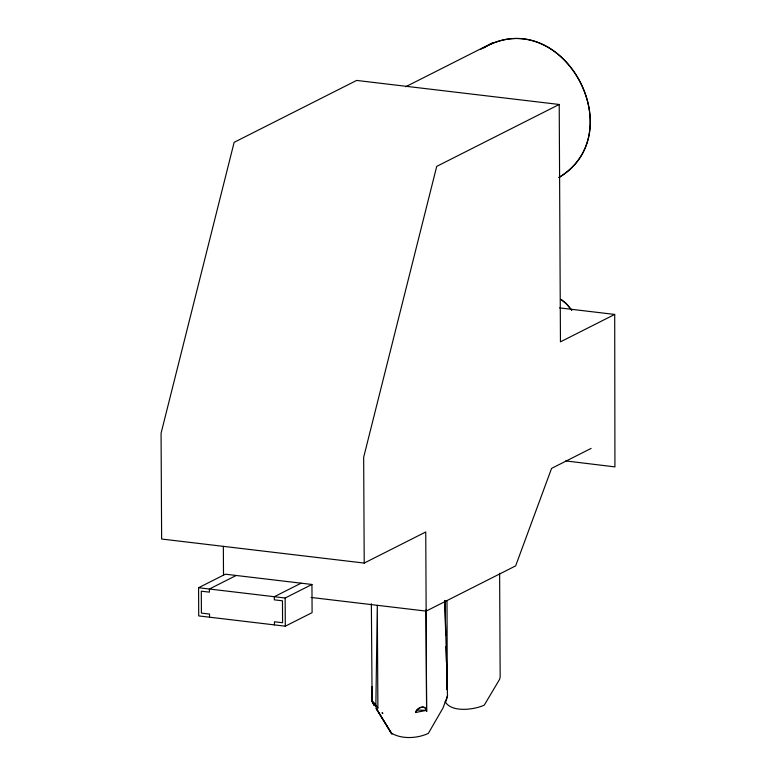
<?xml version="1.0" encoding="UTF-8"?>
<svg xmlns="http://www.w3.org/2000/svg" width="776" height="776" viewBox="0 0 776 776"><rect width="100%" height="100%" fill="white"/><g stroke="black" fill="none" stroke-linecap="round" stroke-linejoin="round"><path stroke-width="1.16" d="M377.883 708.052L375.856 705.268L377.301 605.387L377.883 708.052L371.859 700.951L372.092 686.585M372.16 697.42L372.111 701.019L371.355 603.728M372.199 695.024L372.247 691.426M444.842 600.605L447.5 695.975L443.038 707.925L428.352 733.368C417.362 738.558 401.464 739.45 391.055 732.913L376.428 708.731L391.996 734.106L375.768 707.916M371.859 700.951L374.148 705.306L376.855 706.596C369.589 700.418 371.442 698.778 375.856 705.268M445.288 702.086C446.578 701.291 447.606 694.307 447.539 695.199M415.48 712.513L417.119 710.04L426.47 710.36L415.48 712.513C416.702 707.343 426.48 704.016 426.606 711.524L426.072 610.082L426.606 711.524M417.119 710.04C419.05 707.266 424.462 705.287 426.17 709.342M480.945 49.412L481.459 48.937M483.768 47.821L487.541 45.697M558.914 177.461C631.46 133.996 565.326 8.323 488.482 45.173C565.006 8.167 631.548 133.976 559.03 177.452M482.468 48.403L487.483 45.706M405.683 86.747L493.109 42.564M559.215 104.469L436.723 166.374L363.663 457.268L364.216 563.075L161.631 539.029L161.069 433.231L234.139 142.328L356.63 80.432L559.215 104.469L560.456 341.847L614.708 314.435L614.932 466.89L565.694 460.915M198.578 587.733L225.37 574.192L311.942 584.464L312.097 612.642L285.296 626.183L198.724 615.911L198.578 587.733L285.151 598.005L311.942 584.464M236.195 575.472L209.394 589.013L209.413 592.146L201.294 591.176L201.411 613.098L209.53 614.058L209.539 617.192M301.127 583.174L274.326 596.715L274.345 599.848L282.464 600.808L282.571 622.73L274.462 621.77L274.471 624.893M364.216 563.075L425.743 531.987L426.15 611.11L311.069 597.452M591.128 448.402L551.581 468.384L515.642 565.888L426.15 611.11M559.564 307.888L614.708 314.435M445.162 701.64C451.341 712.911 474.592 709.73 484.282 705.103L499.54 679.446L500.161 677.196L499.618 573.28M372.722 702.901L374.148 705.306M444.832 600.624L445.744 635.515M446.016 646.34L446.423 661.976M446.578 667.99L447.141 689.651M285.151 598.005L285.296 626.183M223.352 546.304L223.507 575.074M447.015 600.721L447.257 689.651M382.733 713.26L382.131 712.95L382.733 713.26M565.83 303.203L561.009 299.371L567.295 304.667L571.805 310.284L565.83 303.203"/></g></svg>
